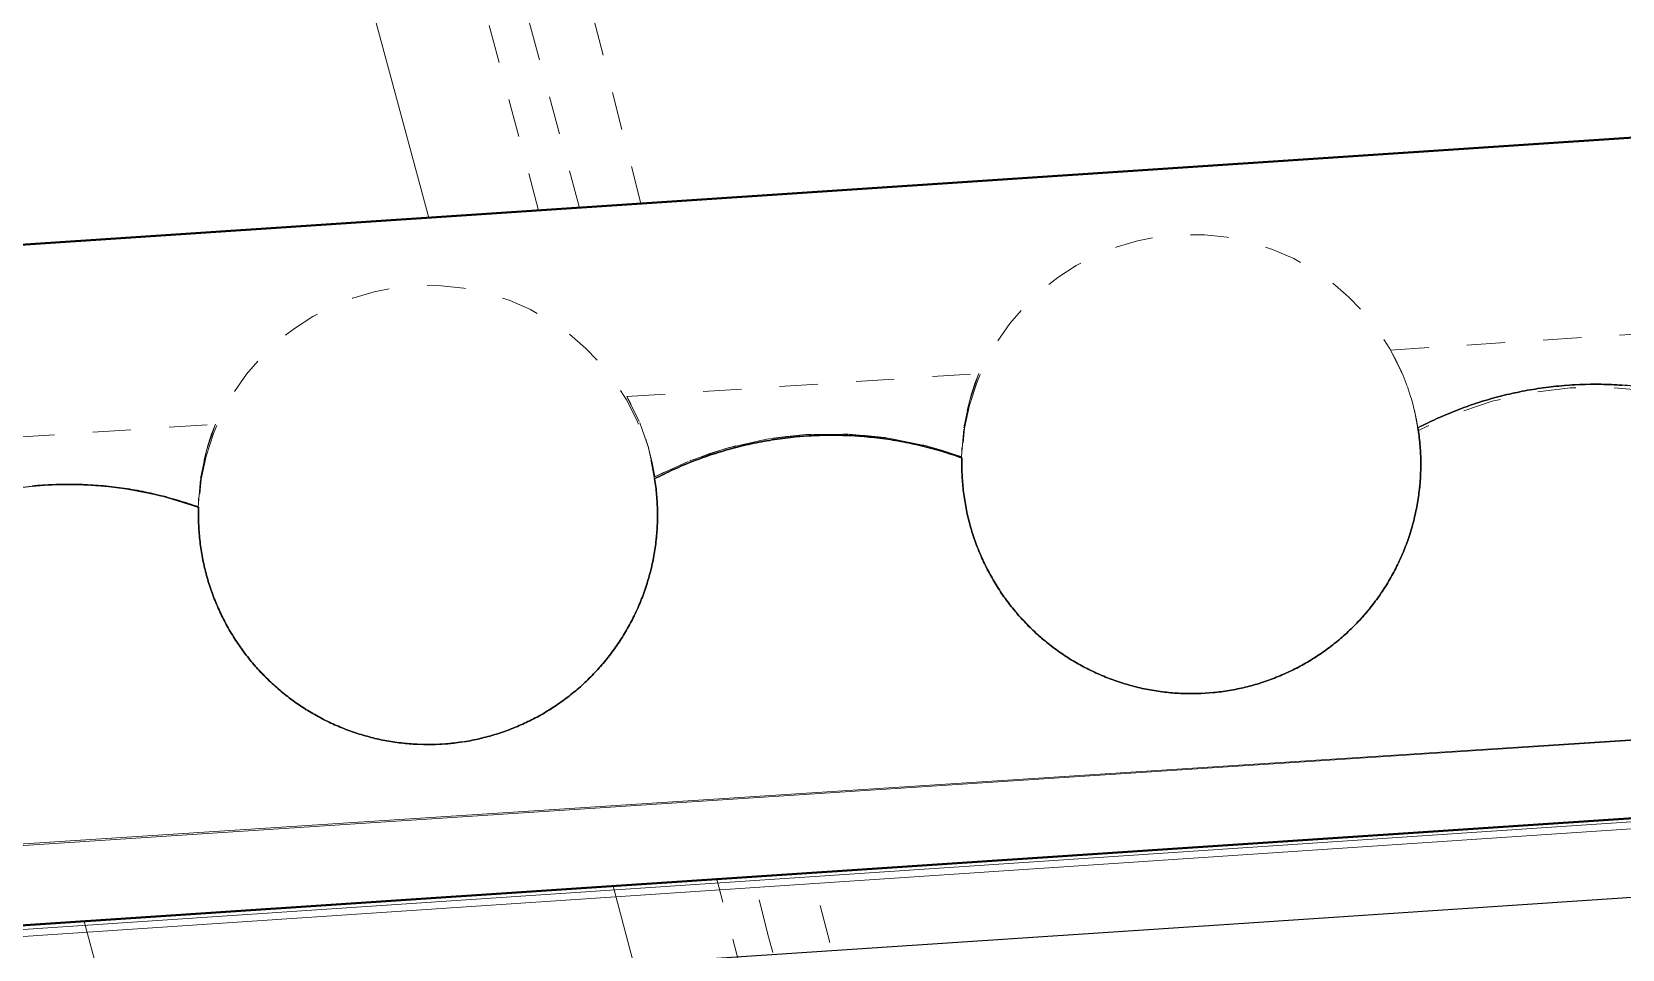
# Model space of a CAD drawing. Header units: metres. Extents: x -1147 to -802, y 5 to 567.
# Drawn here: x -1000.737 to -996.579, y 544.467 to 546.864 of the extents above; entities that cross this region are included whole.
import ezdxf

# ---------------------------------------------------------------- set-up
doc = ezdxf.new("R2010")
doc.units = ezdxf.units.M
for name, pattern in [('IMPORT-BDYS-Boundary _3_', [0.01, 0.009, -0.001]), ('IMPORT-FURN-Fence _3_', [0.005, 0.004167, -0.0008333]), ('JacobsDash', [0.0045, 0.003, -0.0015])]:
    doc.linetypes.add(name, pattern=pattern)
for name, color, linetype, lineweight in [('A-FLOR', 7, 'Continuous', 50), ('A-GENM', 7, 'Continuous', 35), ('A-GENM-HDLN', 7, 'JacobsDash', 15), ('S-BEAM', 7, 'Continuous', 50), ('S-FNDN-HDLN', 7, 'JacobsDash', 15)]:
    doc.layers.add(name, color=color, linetype=linetype, lineweight=lineweight)

# ---------------------------------------------------------------- blocks, each defined once
blk = doc.blocks.new('T2DPAA-T2D-PWA-SU-M2D-000002_dwg-40815123-DRG-2873010 - GENERAL ARRANGEMENT PLAN')
at = {"color": 254, "lineweight": 18, "true_color": 0xe1e1e1}
blk.add_line((-156.4497, 1049.7545), (-157.817, 1048.9641), dxfattribs=at)
at = {"color": 254, "linetype": 'IMPORT-FURN-Fence _3_', "lineweight": 18, "true_color": 0xe1e1e1}
for p, q in [((-157.7249, 1048.6919), (-156.356, 1049.4763)), ((-157.6904, 1048.5902), (-156.3237, 1049.3806))]:
    blk.add_line(p, q, dxfattribs=at)
at = {"color": 254, "lineweight": 18, "true_color": 0xeaeaea}
for p, q in [((-159.8259, 1049.3631), (-159.9915, 1049.2664)), ((-159.3815, 1048.0499), (-159.5503, 1047.9539))]:
    blk.add_line(p, q, dxfattribs=at)
at = {"color": 254, "linetype": 'IMPORT-FURN-Fence _3_', "lineweight": 18, "true_color": 0xeaeaea}
for p, q in [((-160.0426, 1047.3638), (-159.2944, 1047.7926)), ((-159.4055, 1047.6232), (-159.2635, 1047.7013)), ((-161.6923, 1046.2999), (-159.4055, 1047.6232))]:
    blk.add_line(p, q, dxfattribs=at)
blk = doc.blocks.new('T2DPAA-T2D-PWA-SU-M2D-000001_dwg-40815111-DRG-2873010 - GENERAL ARRANGEMENT PLAN')
at = {"color": 254, "linetype": 'IMPORT-BDYS-Boundary _3_', "lineweight": 18, "true_color": 0xe1e1e1}
blk.add_line((-79.4398, 1145.0168), (-78.0658, 1145.7853), dxfattribs=at)
at = {"color": 254, "linetype": 'IMPORT-BDYS-Boundary _3_', "lineweight": 18, "true_color": 0xeaeaea}
blk.add_line((-88.3362, 1140.0407), (-81.0155, 1144.1355), dxfattribs=at)
blk = doc.blocks.new('T2DPAA-T2D-PWA-SU-M2D-000100_Survey_rvt-1-DRG-2873010 - GENERAL ARRANGEMENT PLAN')
at = {"color": 254, "lineweight": 18, "true_color": 0xe1e1e1, "rotation": 75.11694444444437}
for name, p in [('T2DPAA-T2D-PWA-SU-M2D-000002_dwg-40815123-DRG-2873010 - GENERAL ARRANGEMENT PLAN', (-45.8213, 429.4778)), ('T2DPAA-T2D-PWA-SU-M2D-000001_dwg-40815111-DRG-2873010 - GENERAL ARRANGEMENT PLAN', (27.4325, 329.0961))]:
    blk.add_blockref(name, p, dxfattribs=at)
blk = doc.blocks.new('T2DPAA-T2D-C3S-RW-M2D-100010_dwg-40802999-DRG-2873010 - GENERAL ARRANGEMENT PLAN')
at = {"color": 254, "lineweight": 25, "true_color": 0xd5d5d5}
for p, q in [((59.8619, -628.5119), (60.3553, -629.9697)), ((60.3553, -629.9697), (60.7567, -631.1557))]:
    blk.add_line(p, q, dxfattribs=at)
blk = doc.blocks.new('T2DPAA-T2D-PWC-RW-M2D-100010_RoadDesign_rvt-1-DRG-2873010 - GENERAL ARRANGEMENT PLAN')
at = {"color": 254, "lineweight": 18, "true_color": 0xe3e3e3, "rotation": 75.11694444444437}
blk.add_blockref('T2DPAA-T2D-C3S-RW-M2D-100010_dwg-40802999-DRG-2873010 - GENERAL ARRANGEMENT PLAN', (-1722.337, 648.0105), dxfattribs=at)
blk = doc.blocks.new('T2DPAA-T2D-C3S-RS-M3D-100334_rvt-1-DRG-2873010 - GENERAL ARRANGEMENT PLAN')
at = {"layer": 'A-GENM', "color": 9, "lineweight": 25, "true_color": 0xbebebe}
for points in [[(-1097.2846, 545.9221), (-1097.2666, 545.9259), (-1097.2484, 545.9292), (-1097.2302, 545.9319)], [(-1097.2302, 545.9319), (-1097.212, 545.9347), (-1097.1937, 545.9369), (-1097.1754, 545.9387)], [(-1097.1754, 545.9387), (-1097.1387, 545.9422), (-1097.1019, 545.9437), (-1097.0651, 545.9431)], [(-1097.0651, 545.9431), (-1097.0467, 545.9428), (-1097.0283, 545.942), (-1097.0099, 545.9407)], [(-1097.4433, 545.875), (-1097.4261, 545.8817), (-1097.4088, 545.8879), (-1097.3913, 545.8936)], [(-1097.3383, 545.9094), (-1097.3205, 545.9141), (-1097.3026, 545.9184), (-1097.2846, 545.9221)], [(-1097.5439, 545.8293), (-1097.5275, 545.8378), (-1097.511, 545.8459), (-1097.4942, 545.8535)], [(-1097.4942, 545.8535), (-1097.4774, 545.8612), (-1097.4605, 545.8683), (-1097.4433, 545.875)], [(-1099.2258, 545.7989), (-1099.2076, 545.8016), (-1099.1893, 545.8039), (-1099.171, 545.8057)], [(-1099.171, 545.8057), (-1099.116, 545.8109), (-1099.0606, 545.8116), (-1099.0055, 545.8077)], [(-1099.0055, 545.8077), (-1098.9871, 545.8064), (-1098.9688, 545.8046), (-1098.9505, 545.8023)], [(-1097.5386, 545.787), (-1097.5399, 545.8012), (-1097.5416, 545.8153), (-1097.5439, 545.8293)], [(-1099.3339, 545.7763), (-1099.3161, 545.7811), (-1099.2982, 545.7853), (-1099.2802, 545.7891)], [(-1099.2802, 545.7891), (-1099.2621, 545.7929), (-1099.244, 545.7961), (-1099.2258, 545.7989)], [(-1098.9505, 545.8023), (-1098.9322, 545.8), (-1098.914, 545.7972), (-1098.8959, 545.7939)], [(-1098.8959, 545.7939), (-1098.8778, 545.7905), (-1098.8598, 545.7867), (-1098.8419, 545.7824)], [(-1098.8419, 545.7824), (-1098.824, 545.7781), (-1098.8062, 545.7733), (-1098.7886, 545.768)], [(-1098.7886, 545.768), (-1098.7709, 545.7627), (-1098.7534, 545.757), (-1098.7361, 545.7507)], [(-1097.5364, 545.7445), (-1097.5367, 545.7587), (-1097.5374, 545.7729), (-1097.5386, 545.787)], [(-1099.5394, 545.6963), (-1099.5231, 545.7048), (-1099.5066, 545.7129), (-1099.4898, 545.7205)], [(-1099.4898, 545.7205), (-1099.473, 545.7281), (-1099.456, 545.7353), (-1099.4389, 545.742)], [(-1099.4389, 545.742), (-1099.4217, 545.7487), (-1099.4044, 545.7549), (-1099.3869, 545.7606)], [(-1098.7361, 545.7507), (-1098.7365, 545.7366), (-1098.7364, 545.7225), (-1098.7358, 545.7085)], [(-1097.5372, 545.7019), (-1097.5365, 545.7161), (-1097.5362, 545.7303), (-1097.5364, 545.7445)], [(-1101.1666, 545.6771), (-1101.1116, 545.6823), (-1101.0562, 545.683), (-1101.001, 545.6791)], [(-1101.001, 545.6791), (-1100.9826, 545.6778), (-1100.9643, 545.676), (-1100.946, 545.6736)], [(-1099.5342, 545.654), (-1099.5354, 545.6681), (-1099.5372, 545.6822), (-1099.5394, 545.6963)], [(-1098.7358, 545.7085), (-1098.7352, 545.6944), (-1098.734, 545.6804), (-1098.7324, 545.6664)], [(-1097.5411, 545.6594), (-1097.5393, 545.6735), (-1097.538, 545.6877), (-1097.5372, 545.7019)], [(-1100.946, 545.6736), (-1100.9278, 545.6713), (-1100.9095, 545.6685), (-1100.8914, 545.6652)], [(-1100.8914, 545.6652), (-1100.8733, 545.6619), (-1100.8553, 545.658), (-1100.8374, 545.6537)], [(-1100.8374, 545.6537), (-1100.8195, 545.6494), (-1100.8017, 545.6446), (-1100.784, 545.6393)], [(-1100.784, 545.6393), (-1100.7664, 545.634), (-1100.7489, 545.6282), (-1100.7316, 545.622)], [(-1099.532, 545.6114), (-1099.5322, 545.6256), (-1099.533, 545.6398), (-1099.5342, 545.654)], [(-1098.7324, 545.6664), (-1098.7308, 545.6524), (-1098.7287, 545.6384), (-1098.7262, 545.6246)], [(-1097.5479, 545.6174), (-1097.5451, 545.6313), (-1097.5429, 545.6454), (-1097.5411, 545.6594)], [(-1100.7316, 545.622), (-1100.7321, 545.6078), (-1100.732, 545.5936), (-1100.7315, 545.5795)], [(-1099.5328, 545.5688), (-1099.532, 545.583), (-1099.5318, 545.5972), (-1099.532, 545.6114)], [(-1098.7262, 545.6246), (-1098.7236, 545.6107), (-1098.7205, 545.597), (-1098.717, 545.5834)], [(-1097.5577, 545.5759), (-1097.554, 545.5896), (-1097.5507, 545.6035), (-1097.5479, 545.6174)], [(-1100.7315, 545.5795), (-1100.731, 545.5653), (-1100.73, 545.5512), (-1100.7284, 545.5371)], [(-1099.5366, 545.5264), (-1099.5349, 545.5405), (-1099.5336, 545.5547), (-1099.5328, 545.5688)], [(-1098.717, 545.5834), (-1098.7134, 545.5697), (-1098.7094, 545.5562), (-1098.7049, 545.5429)], [(-1097.5705, 545.5353), (-1097.5657, 545.5487), (-1097.5615, 545.5622), (-1097.5577, 545.5759)], [(-1100.7284, 545.5371), (-1100.7269, 545.5231), (-1100.7249, 545.509), (-1100.7224, 545.4951)], [(-1099.5435, 545.4844), (-1099.5407, 545.4983), (-1099.5384, 545.5123), (-1099.5366, 545.5264)], [(-1098.7049, 545.5429), (-1098.7004, 545.5295), (-1098.6954, 545.5164), (-1098.69, 545.5034)], [(-1097.586, 545.4956), (-1097.5804, 545.5086), (-1097.5752, 545.5219), (-1097.5705, 545.5353)], [(-1100.7224, 545.4951), (-1100.7199, 545.4812), (-1100.7169, 545.4673), (-1100.7134, 545.4536)], [(-1099.5533, 545.4429), (-1099.5495, 545.4566), (-1099.5463, 545.4704), (-1099.5435, 545.4844)], [(-1098.69, 545.5034), (-1098.6845, 545.4904), (-1098.6787, 545.4776), (-1098.6723, 545.465)], [(-1097.6044, 545.4572), (-1097.5978, 545.4697), (-1097.5917, 545.4826), (-1097.586, 545.4956)], [(-1100.7134, 545.4536), (-1100.7099, 545.4399), (-1100.7059, 545.4263), (-1100.7014, 545.4128)], [(-1099.566, 545.4022), (-1099.5613, 545.4156), (-1099.5571, 545.4292), (-1099.5533, 545.4429)], [(-1098.6723, 545.465), (-1098.666, 545.4524), (-1098.6592, 545.4401), (-1098.652, 545.428)], [(-1097.6254, 545.4201), (-1097.618, 545.4322), (-1097.611, 545.4446), (-1097.6044, 545.4572)], [(-1100.7014, 545.4128), (-1100.697, 545.3994), (-1100.6921, 545.3861), (-1100.6867, 545.373)], [(-1099.5816, 545.3626), (-1099.5759, 545.3756), (-1099.5707, 545.3888), (-1099.566, 545.4022)], [(-1098.652, 545.428), (-1098.6448, 545.4159), (-1098.6372, 545.404), (-1098.6292, 545.3924)], [(-1098.6292, 545.3924), (-1098.6211, 545.3809), (-1098.6127, 545.3696), (-1098.6039, 545.3586)], [(-1097.649, 545.3846), (-1097.6408, 545.3962), (-1097.6329, 545.408), (-1097.6254, 545.4201)], [(-1100.6867, 545.373), (-1100.6813, 545.36), (-1100.6754, 545.3471), (-1100.6691, 545.3344)], [(-1099.6, 545.3241), (-1099.5934, 545.3367), (-1099.5873, 545.3495), (-1099.5816, 545.3626)], [(-1098.6039, 545.3586), (-1098.5951, 545.3477), (-1098.5859, 545.337), (-1098.5763, 545.3267)], [(-1097.7035, 545.3191), (-1097.6937, 545.3294), (-1097.6842, 545.34), (-1097.6751, 545.3509)], [(-1097.6751, 545.3509), (-1097.666, 545.3618), (-1097.6573, 545.3731), (-1097.649, 545.3846)], [(-1100.6691, 545.3344), (-1100.6628, 545.3217), (-1100.6561, 545.3093), (-1100.6489, 545.2971)], [(-1099.621, 545.2871), (-1099.6136, 545.2992), (-1099.6065, 545.3115), (-1099.6, 545.3241)], [(-1098.5763, 545.3267), (-1098.5667, 545.3163), (-1098.5568, 545.3064), (-1098.5465, 545.2967)], [(-1097.7341, 545.2895), (-1097.7236, 545.299), (-1097.7134, 545.3089), (-1097.7035, 545.3191)], [(-1100.6489, 545.2971), (-1100.6417, 545.2849), (-1100.6341, 545.2729), (-1100.626, 545.2613)], [(-1099.6446, 545.2516), (-1099.6363, 545.2631), (-1099.6284, 545.275), (-1099.621, 545.2871)], [(-1098.5465, 545.2967), (-1098.5362, 545.2871), (-1098.5256, 545.2779), (-1098.5147, 545.269)], [(-1098.5147, 545.269), (-1098.5037, 545.2601), (-1098.4925, 545.2516), (-1098.481, 545.2435)], [(-1097.8012, 545.237), (-1097.7894, 545.2449), (-1097.7779, 545.2533), (-1097.7667, 545.262)], [(-1097.7667, 545.262), (-1097.7555, 545.2708), (-1097.7447, 545.2799), (-1097.7341, 545.2895)], [(-1100.626, 545.2613), (-1100.618, 545.2496), (-1100.6096, 545.2382), (-1100.6007, 545.2272)], [(-1100.6007, 545.2272), (-1100.5919, 545.2161), (-1100.5827, 545.2054), (-1100.5731, 545.195)], [(-1099.6707, 545.2179), (-1099.6616, 545.2288), (-1099.6529, 545.24), (-1099.6446, 545.2516)], [(-1098.481, 545.2435), (-1098.4694, 545.2354), (-1098.4576, 545.2277), (-1098.4456, 545.2205)], [(-1098.4456, 545.2205), (-1098.4335, 545.2132), (-1098.4212, 545.2064), (-1098.4086, 545.2)], [(-1097.8374, 545.2145), (-1097.8251, 545.2215), (-1097.813, 545.229), (-1097.8012, 545.237)], [(-1100.5731, 545.195), (-1100.5635, 545.1845), (-1100.5535, 545.1745), (-1100.5432, 545.1648)], [(-1099.7297, 545.1564), (-1099.7191, 545.166), (-1099.7089, 545.1759), (-1099.6991, 545.1861)], [(-1099.6991, 545.1861), (-1099.6893, 545.1964), (-1099.6798, 545.207), (-1099.6707, 545.2179)], [(-1098.4086, 545.2), (-1098.3961, 545.1936), (-1098.3833, 545.1877), (-1098.3703, 545.1822)], [(-1098.3703, 545.1822), (-1098.3574, 545.1767), (-1098.3442, 545.1716), (-1098.3309, 545.1671)], [(-1097.9141, 545.1774), (-1097.9009, 545.1826), (-1097.8879, 545.1884), (-1097.8751, 545.1945)], [(-1097.8751, 545.1945), (-1097.8623, 545.2007), (-1097.8497, 545.2074), (-1097.8374, 545.2145)], [(-1100.5432, 545.1648), (-1100.5329, 545.1551), (-1100.5222, 545.1457), (-1100.5113, 545.1368)], [(-1099.7623, 545.129), (-1099.7511, 545.1378), (-1099.7402, 545.1469), (-1099.7297, 545.1564)], [(-1098.3309, 545.1671), (-1098.3175, 545.1625), (-1098.3041, 545.1584), (-1098.2905, 545.1548)], [(-1098.2905, 545.1548), (-1098.2767, 545.1511), (-1098.2629, 545.148), (-1098.2489, 545.1453)], [(-1098.2489, 545.1453), (-1098.235, 545.1427), (-1098.2209, 545.1405), (-1098.2068, 545.1388)], [(-1098.2068, 545.1388), (-1098.1927, 545.1372), (-1098.1785, 545.136), (-1098.1644, 545.1353)], [(-1098.1644, 545.1353), (-1098.136, 545.134), (-1098.1075, 545.1347), (-1098.0792, 545.1374)], [(-1098.0792, 545.1374), (-1098.0651, 545.1387), (-1098.051, 545.1406), (-1098.037, 545.143)], [(-1098.037, 545.143), (-1098.023, 545.1453), (-1098.009, 545.1482), (-1097.9952, 545.1515)], [(-1097.9952, 545.1515), (-1097.9814, 545.1548), (-1097.9677, 545.1587), (-1097.9542, 545.163)], [(-1097.9542, 545.163), (-1097.9406, 545.1673), (-1097.9273, 545.1721), (-1097.9141, 545.1774)], [(-1100.5113, 545.1368), (-1100.5003, 545.1278), (-1100.489, 545.1193), (-1100.4774, 545.1111)], [(-1100.4774, 545.1111), (-1100.4659, 545.103), (-1100.454, 545.0952), (-1100.4419, 545.0879)], [(-1099.8329, 545.0814), (-1099.8206, 545.0885), (-1099.8086, 545.096), (-1099.7968, 545.104)], [(-1099.7968, 545.104), (-1099.785, 545.1119), (-1099.7735, 545.1202), (-1099.7623, 545.129)], [(-1100.4419, 545.0879), (-1100.4298, 545.0806), (-1100.4174, 545.0737), (-1100.4048, 545.0673)], [(-1100.4048, 545.0673), (-1100.3922, 545.0608), (-1100.3793, 545.0548), (-1100.3663, 545.0493)], [(-1099.9076, 545.0452), (-1099.8951, 545.0502), (-1099.8827, 545.0556), (-1099.8706, 545.0615)], [(-1099.8706, 545.0615), (-1099.8578, 545.0677), (-1099.8453, 545.0743), (-1099.8329, 545.0814)], [(-1100.3663, 545.0493), (-1100.3533, 545.0438), (-1100.34, 545.0387), (-1100.3267, 545.0341)], [(-1100.3267, 545.0341), (-1100.3133, 545.0295), (-1100.2997, 545.0254), (-1100.286, 545.0218)], [(-1100.286, 545.0218), (-1100.2723, 545.0181), (-1100.2584, 545.0149), (-1100.2445, 545.0123)], [(-1100.0325, 545.0099), (-1100.0185, 545.0123), (-1100.0046, 545.0151), (-1099.9908, 545.0185)], [(-1099.9908, 545.0185), (-1099.977, 545.0218), (-1099.9633, 545.0256), (-1099.9497, 545.03)], [(-1099.9497, 545.03), (-1099.9362, 545.0343), (-1099.9228, 545.0391), (-1099.9096, 545.0443)], [(-1100.2445, 545.0123), (-1100.2305, 545.0096), (-1100.2165, 545.0075), (-1100.2024, 545.0058)], [(-1100.2024, 545.0058), (-1100.1883, 545.0041), (-1100.1741, 545.0029), (-1100.1599, 545.0023)], [(-1100.1599, 545.0023), (-1100.1173, 545.0003), (-1100.0746, 545.0029), (-1100.0325, 545.0099)]]:
    blk.add_open_spline(points, degree=3, dxfattribs=at)
at = {"layer": 'A-GENM', "color": 253, "lineweight": 25, "true_color": 0xa3a3a3}
for points in [[(-1097.2302, 545.9319), (-1097.2484, 545.9292), (-1097.2666, 545.9259), (-1097.2846, 545.9221)], [(-1097.1754, 545.9387), (-1097.1937, 545.9369), (-1097.212, 545.9347), (-1097.2302, 545.9319)], [(-1097.1203, 545.9424), (-1097.1387, 545.9417), (-1097.1571, 545.9404), (-1097.1754, 545.9387)], [(-1097.0651, 545.9431), (-1097.0835, 545.9434), (-1097.1019, 545.9432), (-1097.1203, 545.9424)], [(-1097.0099, 545.9407), (-1097.0283, 545.942), (-1097.0467, 545.9428), (-1097.0651, 545.9431)], [(-1096.9549, 545.9353), (-1096.9732, 545.9376), (-1096.9915, 545.9394), (-1097.0099, 545.9407)], [(-1097.3913, 545.8936), (-1097.4088, 545.8879), (-1097.4261, 545.8817), (-1097.4433, 545.875)], [(-1097.3383, 545.9094), (-1097.3561, 545.9046), (-1097.3738, 545.8994), (-1097.3913, 545.8936)], [(-1097.2846, 545.9221), (-1097.3026, 545.9184), (-1097.3205, 545.9141), (-1097.3383, 545.9094)], [(-1097.4942, 545.8535), (-1097.511, 545.8459), (-1097.5275, 545.8378), (-1097.5439, 545.8293)], [(-1097.4433, 545.875), (-1097.4605, 545.8683), (-1097.4774, 545.8612), (-1097.4942, 545.8535)], [(-1099.171, 545.8057), (-1099.1893, 545.8039), (-1099.2076, 545.8016), (-1099.2258, 545.7989)], [(-1099.1159, 545.8094), (-1099.1343, 545.8087), (-1099.1526, 545.8074), (-1099.171, 545.8057)], [(-1099.0606, 545.8101), (-1099.0791, 545.8104), (-1099.0975, 545.8101), (-1099.1159, 545.8094)], [(-1099.0055, 545.8077), (-1099.0238, 545.809), (-1099.0422, 545.8098), (-1099.0606, 545.8101)], [(-1098.9505, 545.8023), (-1098.9688, 545.8046), (-1098.9871, 545.8064), (-1099.0055, 545.8077)], [(-1097.5439, 545.8293), (-1097.5416, 545.8153), (-1097.5399, 545.8012), (-1097.5386, 545.787)], [(-1099.3339, 545.7763), (-1099.3517, 545.7716), (-1099.3694, 545.7663), (-1099.3869, 545.7606)], [(-1099.2802, 545.7891), (-1099.2982, 545.7853), (-1099.3161, 545.7811), (-1099.3339, 545.7763)], [(-1099.2258, 545.7989), (-1099.244, 545.7961), (-1099.2621, 545.7929), (-1099.2802, 545.7891)], [(-1098.8959, 545.7939), (-1098.905, 545.7955), (-1098.9231, 545.7986), (-1098.9414, 545.8011), (-1098.9505, 545.8023)], [(-1098.8419, 545.7824), (-1098.8598, 545.7867), (-1098.8778, 545.7905), (-1098.8959, 545.7939)], [(-1098.7886, 545.768), (-1098.8062, 545.7733), (-1098.824, 545.7781), (-1098.8419, 545.7824)], [(-1098.7361, 545.7507), (-1098.7534, 545.757), (-1098.7709, 545.7627), (-1098.7886, 545.768)], [(-1097.5386, 545.787), (-1097.5374, 545.7729), (-1097.5367, 545.7587), (-1097.5364, 545.7445)], [(-1099.4898, 545.7205), (-1099.5066, 545.7129), (-1099.5231, 545.7048), (-1099.5394, 545.6963)], [(-1099.4389, 545.742), (-1099.456, 545.7353), (-1099.473, 545.7281), (-1099.4898, 545.7205)], [(-1099.3869, 545.7606), (-1099.4044, 545.7549), (-1099.4217, 545.7487), (-1099.4389, 545.742)], [(-1098.7358, 545.7085), (-1098.7364, 545.7225), (-1098.7365, 545.7366), (-1098.7361, 545.7507)], [(-1097.5364, 545.7445), (-1097.5362, 545.7303), (-1097.5365, 545.7161), (-1097.5372, 545.7019)], [(-1101.1115, 545.6808), (-1101.1299, 545.6801), (-1101.1483, 545.6788), (-1101.1666, 545.6771)], [(-1101.0562, 545.6815), (-1101.0747, 545.6817), (-1101.0931, 545.6815), (-1101.1115, 545.6808)], [(-1101.001, 545.6791), (-1101.0194, 545.6804), (-1101.0378, 545.6812), (-1101.0562, 545.6815)], [(-1100.946, 545.6736), (-1100.9643, 545.676), (-1100.9826, 545.6778), (-1101.001, 545.6791)], [(-1099.5394, 545.6963), (-1099.5372, 545.6822), (-1099.5354, 545.6681), (-1099.5342, 545.654)], [(-1098.7324, 545.6664), (-1098.734, 545.6804), (-1098.7352, 545.6944), (-1098.7358, 545.7085)], [(-1097.5372, 545.7019), (-1097.538, 545.6877), (-1097.5393, 545.6735), (-1097.5411, 545.6594)], [(-1100.8914, 545.6652), (-1100.9005, 545.6669), (-1100.9186, 545.6699), (-1100.9369, 545.6725), (-1100.946, 545.6736)], [(-1100.8374, 545.6537), (-1100.8553, 545.658), (-1100.8733, 545.6619), (-1100.8914, 545.6652)], [(-1100.784, 545.6393), (-1100.8017, 545.6446), (-1100.8195, 545.6494), (-1100.8374, 545.6537)], [(-1100.7316, 545.622), (-1100.7489, 545.6282), (-1100.7664, 545.634), (-1100.784, 545.6393)], [(-1099.5342, 545.654), (-1099.533, 545.6398), (-1099.5322, 545.6256), (-1099.532, 545.6114)], [(-1098.7262, 545.6246), (-1098.7287, 545.6384), (-1098.7308, 545.6524), (-1098.7324, 545.6664)], [(-1097.5411, 545.6594), (-1097.5429, 545.6454), (-1097.5451, 545.6313), (-1097.5479, 545.6174)], [(-1100.7315, 545.5795), (-1100.732, 545.5936), (-1100.7321, 545.6078), (-1100.7316, 545.622)], [(-1099.532, 545.6114), (-1099.5318, 545.5972), (-1099.532, 545.583), (-1099.5328, 545.5688)], [(-1098.717, 545.5834), (-1098.7205, 545.597), (-1098.7236, 545.6107), (-1098.7262, 545.6246)], [(-1097.5479, 545.6174), (-1097.5507, 545.6035), (-1097.554, 545.5896), (-1097.5577, 545.5759)], [(-1100.7284, 545.5371), (-1100.73, 545.5512), (-1100.731, 545.5653), (-1100.7315, 545.5795)], [(-1099.5328, 545.5688), (-1099.5336, 545.5547), (-1099.5349, 545.5405), (-1099.5367, 545.5264)], [(-1098.7049, 545.5429), (-1098.7094, 545.5562), (-1098.7134, 545.5697), (-1098.717, 545.5834)], [(-1097.5577, 545.5759), (-1097.5615, 545.5622), (-1097.5657, 545.5487), (-1097.5705, 545.5353)], [(-1100.7224, 545.4951), (-1100.7249, 545.509), (-1100.7269, 545.5231), (-1100.7284, 545.5371)], [(-1099.5367, 545.5264), (-1099.5384, 545.5123), (-1099.5407, 545.4983), (-1099.5435, 545.4844)], [(-1098.69, 545.5034), (-1098.6954, 545.5164), (-1098.7004, 545.5296), (-1098.7049, 545.5429)], [(-1097.5705, 545.5353), (-1097.5752, 545.5219), (-1097.5804, 545.5086), (-1097.586, 545.4956)], [(-1100.7134, 545.4536), (-1100.7169, 545.4673), (-1100.7199, 545.4812), (-1100.7224, 545.4951)], [(-1099.5435, 545.4844), (-1099.5463, 545.4704), (-1099.5495, 545.4566), (-1099.5533, 545.4429)], [(-1098.6723, 545.465), (-1098.6786, 545.4776), (-1098.6845, 545.4904), (-1098.69, 545.5034)], [(-1097.586, 545.4956), (-1097.5917, 545.4826), (-1097.5978, 545.4697), (-1097.6044, 545.4571)], [(-1100.7014, 545.4129), (-1100.7059, 545.4263), (-1100.7099, 545.4399), (-1100.7134, 545.4536)], [(-1099.5533, 545.4429), (-1099.5571, 545.4292), (-1099.5613, 545.4156), (-1099.566, 545.4022)], [(-1098.652, 545.428), (-1098.6592, 545.4401), (-1098.666, 545.4524), (-1098.6723, 545.465)], [(-1097.6044, 545.4571), (-1097.611, 545.4446), (-1097.618, 545.4322), (-1097.6254, 545.4201)], [(-1100.6867, 545.373), (-1100.6921, 545.3861), (-1100.697, 545.3994), (-1100.7014, 545.4129)], [(-1099.566, 545.4022), (-1099.5707, 545.3888), (-1099.5759, 545.3756), (-1099.5816, 545.3626)], [(-1098.6292, 545.3924), (-1098.6372, 545.404), (-1098.6448, 545.4159), (-1098.652, 545.428)], [(-1098.6039, 545.3586), (-1098.6127, 545.3696), (-1098.6211, 545.3809), (-1098.6292, 545.3924)], [(-1097.6254, 545.4201), (-1097.6329, 545.408), (-1097.6408, 545.3962), (-1097.649, 545.3846)], [(-1100.6691, 545.3344), (-1100.6754, 545.3471), (-1100.6813, 545.36), (-1100.6867, 545.373)], [(-1099.5816, 545.3626), (-1099.5873, 545.3495), (-1099.5934, 545.3367), (-1099.6, 545.3241)], [(-1098.5763, 545.3267), (-1098.5858, 545.337), (-1098.5951, 545.3477), (-1098.6039, 545.3586)], [(-1097.6751, 545.3509), (-1097.6842, 545.34), (-1097.6937, 545.3294), (-1097.7035, 545.3191)], [(-1097.649, 545.3846), (-1097.6573, 545.3731), (-1097.666, 545.3618), (-1097.6751, 545.3509)], [(-1100.6489, 545.2971), (-1100.6561, 545.3093), (-1100.6628, 545.3217), (-1100.6691, 545.3344)], [(-1099.6, 545.3241), (-1099.6065, 545.3115), (-1099.6135, 545.2992), (-1099.621, 545.2871)], [(-1098.5465, 545.2967), (-1098.5568, 545.3064), (-1098.5667, 545.3163), (-1098.5763, 545.3267)], [(-1097.7035, 545.3191), (-1097.7134, 545.3089), (-1097.7236, 545.299), (-1097.7341, 545.2895)], [(-1100.626, 545.2613), (-1100.6341, 545.2729), (-1100.6417, 545.2849), (-1100.6489, 545.2971)], [(-1099.621, 545.2871), (-1099.6284, 545.275), (-1099.6363, 545.2631), (-1099.6446, 545.2516)], [(-1098.5147, 545.269), (-1098.5256, 545.2778), (-1098.5362, 545.2871), (-1098.5465, 545.2967)], [(-1098.481, 545.2435), (-1098.4925, 545.2516), (-1098.5037, 545.2601), (-1098.5147, 545.269)], [(-1097.7667, 545.262), (-1097.7779, 545.2533), (-1097.7894, 545.2449), (-1097.8012, 545.237)], [(-1097.7341, 545.2895), (-1097.7447, 545.2799), (-1097.7555, 545.2708), (-1097.7667, 545.262)], [(-1100.6007, 545.2272), (-1100.6096, 545.2382), (-1100.618, 545.2496), (-1100.626, 545.2613)], [(-1100.5731, 545.195), (-1100.5827, 545.2054), (-1100.5919, 545.2161), (-1100.6007, 545.2272)], [(-1099.6446, 545.2516), (-1099.6529, 545.24), (-1099.6616, 545.2288), (-1099.6707, 545.2179)], [(-1098.4456, 545.2205), (-1098.4576, 545.2277), (-1098.4694, 545.2354), (-1098.481, 545.2435)], [(-1098.4086, 545.2), (-1098.4212, 545.2064), (-1098.4335, 545.2132), (-1098.4456, 545.2205)], [(-1097.8012, 545.237), (-1097.813, 545.2291), (-1097.8251, 545.2215), (-1097.8374, 545.2145)], [(-1100.5432, 545.1648), (-1100.5535, 545.1745), (-1100.5635, 545.1845), (-1100.5731, 545.195)], [(-1099.6991, 545.1861), (-1099.7089, 545.1759), (-1099.7191, 545.166), (-1099.7297, 545.1564)], [(-1099.6707, 545.2179), (-1099.6798, 545.207), (-1099.6893, 545.1964), (-1099.6991, 545.1861)], [(-1098.3703, 545.1822), (-1098.3833, 545.1877), (-1098.3961, 545.1936), (-1098.4086, 545.2)], [(-1098.3309, 545.1671), (-1098.3442, 545.1716), (-1098.3574, 545.1767), (-1098.3703, 545.1822)], [(-1097.8751, 545.1946), (-1097.8879, 545.1884), (-1097.9009, 545.1826), (-1097.9141, 545.1774)], [(-1097.8374, 545.2145), (-1097.8497, 545.2074), (-1097.8623, 545.2007), (-1097.8751, 545.1946)], [(-1100.5113, 545.1368), (-1100.5222, 545.1457), (-1100.5329, 545.1551), (-1100.5432, 545.1648)], [(-1099.7297, 545.1564), (-1099.7402, 545.1469), (-1099.7511, 545.1378), (-1099.7623, 545.129)], [(-1098.2905, 545.1548), (-1098.3041, 545.1584), (-1098.3175, 545.1625), (-1098.3309, 545.1671)], [(-1098.2489, 545.1453), (-1098.2629, 545.148), (-1098.2767, 545.1511), (-1098.2905, 545.1548)], [(-1098.2068, 545.1388), (-1098.2209, 545.1405), (-1098.235, 545.1427), (-1098.2489, 545.1453)], [(-1098.1644, 545.1353), (-1098.1785, 545.136), (-1098.1927, 545.1372), (-1098.2068, 545.1388)], [(-1098.0792, 545.1374), (-1098.0934, 545.136), (-1098.1075, 545.1352), (-1098.1217, 545.1348)], [(-1098.037, 545.143), (-1098.051, 545.1406), (-1098.0651, 545.1388), (-1098.0792, 545.1374)], [(-1097.9952, 545.1515), (-1098.009, 545.1482), (-1098.023, 545.1453), (-1098.037, 545.143)], [(-1097.9542, 545.163), (-1097.9677, 545.1587), (-1097.9814, 545.1548), (-1097.9952, 545.1515)], [(-1097.9141, 545.1774), (-1097.9273, 545.1721), (-1097.9406, 545.1673), (-1097.9542, 545.163)], [(-1100.4775, 545.1111), (-1100.489, 545.1193), (-1100.5003, 545.1278), (-1100.5113, 545.1368)], [(-1100.4419, 545.0879), (-1100.454, 545.0952), (-1100.4659, 545.103), (-1100.4775, 545.1111)], [(-1099.7968, 545.104), (-1099.8086, 545.096), (-1099.8206, 545.0885), (-1099.833, 545.0814)], [(-1099.7623, 545.129), (-1099.7735, 545.1202), (-1099.785, 545.1119), (-1099.7968, 545.104)], [(-1098.1217, 545.1348), (-1098.1359, 545.1345), (-1098.1502, 545.1347), (-1098.1644, 545.1353)], [(-1100.4048, 545.0673), (-1100.4174, 545.0737), (-1100.4298, 545.0806), (-1100.4419, 545.0879)], [(-1100.3663, 545.0493), (-1100.3793, 545.0548), (-1100.3922, 545.0608), (-1100.4048, 545.0673)], [(-1099.8706, 545.0615), (-1099.8828, 545.0557), (-1099.8951, 545.0502), (-1099.9076, 545.0452)], [(-1099.833, 545.0814), (-1099.8453, 545.0743), (-1099.8578, 545.0677), (-1099.8706, 545.0615)], [(-1100.3267, 545.0341), (-1100.34, 545.0387), (-1100.3533, 545.0438), (-1100.3663, 545.0493)], [(-1100.286, 545.0218), (-1100.2997, 545.0254), (-1100.3133, 545.0295), (-1100.3267, 545.0341)], [(-1100.2445, 545.0123), (-1100.2584, 545.0149), (-1100.2723, 545.0181), (-1100.286, 545.0218)], [(-1099.9908, 545.0185), (-1100.0046, 545.0151), (-1100.0185, 545.0123), (-1100.0325, 545.0099)], [(-1099.9497, 545.0299), (-1099.9633, 545.0256), (-1099.977, 545.0218), (-1099.9908, 545.0185)], [(-1099.9096, 545.0443), (-1099.9228, 545.0391), (-1099.9362, 545.0343), (-1099.9497, 545.0299)], [(-1100.2024, 545.0058), (-1100.2165, 545.0075), (-1100.2305, 545.0096), (-1100.2445, 545.0123)], [(-1100.1599, 545.0023), (-1100.1741, 545.003), (-1100.1883, 545.0041), (-1100.2024, 545.0058)], [(-1100.1173, 545.0018), (-1100.1315, 545.0015), (-1100.1457, 545.0016), (-1100.1599, 545.0023)], [(-1100.0748, 545.0044), (-1100.0889, 545.003), (-1100.1031, 545.0022), (-1100.1173, 545.0018)], [(-1100.0325, 545.0099), (-1100.0465, 545.0076), (-1100.0606, 545.0057), (-1100.0748, 545.0044)]]:
    blk.add_open_spline(points, degree=3, dxfattribs=at)
at = {"layer": 'A-GENM', "color": 9, "lineweight": 25, "true_color": 0xbebebe}
for points in [[(-1097.3913, 545.8936), (-1097.3825, 545.8965), (-1097.365, 545.902), (-1097.3472, 545.907), (-1097.3383, 545.9094)], [(-1099.3869, 545.7606), (-1099.3781, 545.7635), (-1099.3605, 545.7689), (-1099.3428, 545.7739), (-1099.3339, 545.7763)]]:
    blk.add_open_spline(points, degree=3, knots=[-0.8, -0.8, -0.8, -0.8, -0.76666667, -0.73333336, -0.73333336, -0.73333336, -0.73333336], dxfattribs=at)
blk = doc.blocks.new('01_SFO_FRP_Pile_CastInPlace_CS_BR08 - CAST-IN-PLACE PILE - 1200-8642427-DRG-2873010 - GENERAL ARRANGEMENT PLAN')
at = {"layer": 'S-FNDN-HDLN'}
for start, end in [(90, 270), (270, 90)]:
    blk.add_arc((0, 0), 0.6, start, end, dxfattribs=at)
blk = doc.blocks.new('01_SFO_FRP_Pile_CastInPlace_CS_BR08 - CAST-IN-PLACE PILE - 1200-8642486-DRG-2873010 - GENERAL ARRANGEMENT PLAN')
at = {"layer": 'S-FNDN-HDLN'}
for start, end in [(90, 270), (270, 90)]:
    blk.add_arc((0, 0), 0.6, start, end, dxfattribs=at)
blk = doc.blocks.new('20_SFR_WSC_ShotcreteWall_ArchFlatBack_Datum - ArchWall_PileSize_1200-8657040-DRG-2873010 - GENERAL ARRANGEMENT PLAN')
at = {"layer": 'A-GENM-HDLN', "color": 252, "true_color": 0x888888}
for p, q in [((0.5392, 0.8633), (1.4608, 0.8633)), ((0.5671, 0.796), (0.5399, 0.8618)), ((1.4601, 0.8618), (1.4329, 0.796)), ((0.587, 0.7243), (0.5681, 0.793)), ((1.4319, 0.793), (1.413, 0.7243)), ((0.5979, 0.6507), (0.5876, 0.7212)), ((0.6975, 0.6866), (0.786, 0.7103)), ((0.7996, 0.7132), (0.8877, 0.7272)), ((0.9037, 0.7288), (0.9917, 0.7334)), ((1.0083, 0.7334), (1.0963, 0.7288)), ((1.1123, 0.7272), (1.2004, 0.7132)), ((1.214, 0.7103), (1.3025, 0.6866)), ((1.4124, 0.7212), (1.4021, 0.6507)), ((0.5999, 0.6499), (0.688, 0.6836)), ((1.312, 0.6836), (1.4001, 0.6499))]:
    blk.add_line(p, q, dxfattribs=at)
at = {"layer": 'A-GENM-HDLN', "color": 252, "true_color": 0x888888, "flags": 128}
for points in [[(1.402, 0.6491), (1.3509, 0.6699), (1.2988, 0.6878), (1.2457, 0.7028), (1.1919, 0.7149), (1.1375, 0.724), (1.0826, 0.7301), (1.0276, 0.7331), (0.9724, 0.7331), (0.9174, 0.7301), (0.8625, 0.724), (0.8081, 0.7149), (0.7543, 0.7028), (0.7012, 0.6878), (0.6491, 0.6699), (0.598, 0.6491)], [(0.7885, 0.7109), (0.7946, 0.7122), (0.7981, 0.7129)], [(0.8899, 0.7274), (0.8968, 0.7281), (0.902, 0.7287)], [(0.9936, 0.7335), (1, 0.7335), (1.0064, 0.7335)], [(1.098, 0.7287), (1.1032, 0.7281), (1.1101, 0.7274)], [(1.2019, 0.7129), (1.2054, 0.7122), (1.2115, 0.7109)], [(0.6911, 0.6846), (0.6947, 0.6857), (0.6962, 0.6862)], [(1.3038, 0.6862), (1.3053, 0.6857), (1.3089, 0.6846)]]:
    blk.add_lwpolyline(points, dxfattribs=at)
at = {"layer": 'A-GENM-HDLN', "color": 252, "true_color": 0x888888}
for centre, start_param, end_param in [((0, 0.6), 4.794345, 5.166597), ((2, 0.6), 1.116588, 1.48884)]:
    blk.add_ellipse(centre, major_axis=(0, 0.6), ratio=0.999999, start_param=start_param, end_param=end_param, dxfattribs=at)
blk = doc.blocks.new('20_SFR_WSC_ShotcreteWall_ArchFlatBack_Datum - ArchWall_PileSize_1200-8657131-DRG-2873010 - GENERAL ARRANGEMENT PLAN')
at = {"layer": 'A-GENM-HDLN', "color": 252, "true_color": 0x888888}
for p, q in [((0.5392, 0.8633), (1.4608, 0.8633)), ((0.5671, 0.796), (0.5399, 0.8618)), ((1.4601, 0.8618), (1.4329, 0.796)), ((0.587, 0.7243), (0.5681, 0.793)), ((1.4319, 0.793), (1.413, 0.7243)), ((0.5979, 0.6507), (0.5876, 0.7212)), ((0.6975, 0.6866), (0.786, 0.7103)), ((0.7996, 0.7132), (0.8877, 0.7272)), ((0.9037, 0.7288), (0.9917, 0.7334)), ((1.0083, 0.7334), (1.0963, 0.7288)), ((1.1123, 0.7272), (1.2004, 0.7132)), ((1.214, 0.7103), (1.3025, 0.6866)), ((1.4124, 0.7212), (1.4021, 0.6507)), ((0.5999, 0.6499), (0.688, 0.6836)), ((1.312, 0.6836), (1.4001, 0.6499))]:
    blk.add_line(p, q, dxfattribs=at)
at = {"layer": 'A-GENM-HDLN', "color": 252, "true_color": 0x888888, "flags": 128}
for points in [[(0.7885, 0.7109), (0.7946, 0.7122), (0.7981, 0.7129)], [(0.8899, 0.7274), (0.8968, 0.7281), (0.902, 0.7287)], [(0.9936, 0.7335), (1, 0.7335), (1.0064, 0.7335)], [(1.098, 0.7287), (1.1032, 0.7281), (1.1101, 0.7274)], [(1.2019, 0.7129), (1.2054, 0.7122), (1.2115, 0.7109)], [(0.6911, 0.6846), (0.6947, 0.6857), (0.6962, 0.6862)], [(1.3038, 0.6862), (1.3053, 0.6857), (1.3089, 0.6846)]]:
    blk.add_lwpolyline(points, dxfattribs=at)
at = {"layer": 'A-GENM-HDLN', "color": 252, "true_color": 0x888888}
for centre, major_axis, start_param, end_param in [((0, 0.6), (0, 0.6), 4.794345, 5.166597), ((2, 0.6), (0, 0.6), 1.116589, 1.488841), ((1, -0.2665), (0, 1), 5.869472, 6.696899)]:
    blk.add_ellipse(centre, major_axis=major_axis, ratio=1, start_param=start_param, end_param=end_param, dxfattribs=at)
blk = doc.blocks.new('20_SFR_WSC_ShotcreteWall_ArchFlatBack_Datum - ArchWall_PileSize_1200-8664517-DRG-2873010 - GENERAL ARRANGEMENT PLAN')
at = {"layer": 'A-GENM-HDLN', "color": 252, "true_color": 0x888888}
for p, q in [((0.5392, 0.8633), (1.4633, 0.8633)), ((0.5392, 0.8633), (0.5483, 0.8437)), ((0.5489, 0.8423), (0.5606, 0.8138)), ((0.5611, 0.8125), (0.5676, 0.7945)), ((0.5676, 0.7945), (0.5763, 0.7668)), ((0.5769, 0.7649), (0.5843, 0.7362)), ((0.5846, 0.7351), (0.5873, 0.7227)), ((0.5873, 0.7227), (0.594, 0.6847)), ((0.5944, 0.6815), (0.5973, 0.6565)), ((0.5974, 0.6556), (0.598, 0.6491))]:
    blk.add_line(p, q, dxfattribs=at)
at = {"layer": 'A-GENM-HDLN', "color": 252, "true_color": 0x888888, "flags": 128}
for points in [[(1.4045, 0.6491), (1.4152, 0.7227), (1.4349, 0.7945), (1.4633, 0.8633)], [(1.4045, 0.6491), (1.3075, 0.686), (1.2073, 0.7126), (1.1048, 0.7286), (1.0012, 0.734), (0.8976, 0.7286), (0.7952, 0.7126), (0.6949, 0.686), (0.598, 0.6491)]]:
    blk.add_lwpolyline(points, dxfattribs=at)

msp = doc.modelspace()

# ---------------------------------------------------------------- linework, layer by layer
at = {"layer": 'A-FLOR', "lineweight": 15}
for p, q in [((-995.2263, 545.0997), (-1004.6179, 544.4933)), ((-995.2266, 545.099), (-1004.6174, 544.4856)), ((-994.5998, 544.9302), (-1004.5757, 544.263)), ((-994.5445, 544.9159), (-1004.6019, 544.243))]:
    msp.add_line(p, q, dxfattribs=at)
at = {"layer": 'S-BEAM', "lineweight": 40}
for p, q in [((-994.6936, 546.7122), (-1004.5938, 546.0522)), ((-1004.5813, 544.2741), (-994.7397, 544.9302))]:
    msp.add_line(p, q, dxfattribs=at)

# ---------------------------------------------------------------- block references
at = {"lineweight": 5}
for name in ['T2DPAA-T2D-PWC-RW-M2D-100010_RoadDesign_rvt-1-DRG-2873010 - GENERAL ARRANGEMENT PLAN', 'T2DPAA-T2D-C3S-RS-M3D-100334_rvt-1-DRG-2873010 - GENERAL ARRANGEMENT PLAN']:
    msp.add_blockref(name, (100.4304, 0), dxfattribs=at)
at = {"color": 254, "lineweight": 5, "true_color": 0xe1e1e1}
msp.add_blockref('T2DPAA-T2D-PWA-SU-M2D-000100_Survey_rvt-1-DRG-2873010 - GENERAL ARRANGEMENT PLAN', (100.4304, 0), dxfattribs=at)
at = {"layer": 'A-GENM-HDLN', "color": 252, "true_color": 0x888888}
for name, p, rotation in [('20_SFR_WSC_ShotcreteWall_ArchFlatBack_Datum - ArchWall_PileSize_1200-8664517-DRG-2873010 - GENERAL ARRANGEMENT PLAN', (-997.6667, 545.1359), 3.74623974891799), ('20_SFR_WSC_ShotcreteWall_ArchFlatBack_Datum - ArchWall_PileSize_1200-8657131-DRG-2873010 - GENERAL ARRANGEMENT PLAN', (-999.6632, 545.0146), 3.730177496347425), ('20_SFR_WSC_ShotcreteWall_ArchFlatBack_Datum - ArchWall_PileSize_1200-8657040-DRG-2873010 - GENERAL ARRANGEMENT PLAN', (-1001.6588, 544.8824), 3.730177496347425)]:
    msp.add_blockref(name, p, dxfattribs=dict(at, rotation=rotation))
at = {"layer": 'S-FNDN-HDLN', "rotation": 75.11694444444437}
for name, p in [('01_SFO_FRP_Pile_CastInPlace_CS_BR08 - CAST-IN-PLACE PILE - 1200-8642486-DRG-2873010 - GENERAL ARRANGEMENT PLAN', (-997.7059, 545.7347)), ('01_SFO_FRP_Pile_CastInPlace_CS_BR08 - CAST-IN-PLACE PILE - 1200-8642427-DRG-2873010 - GENERAL ARRANGEMENT PLAN', (-999.7015, 545.6016))]:
    msp.add_blockref(name, p, dxfattribs=at)

doc.saveas('drawing.dxf')
